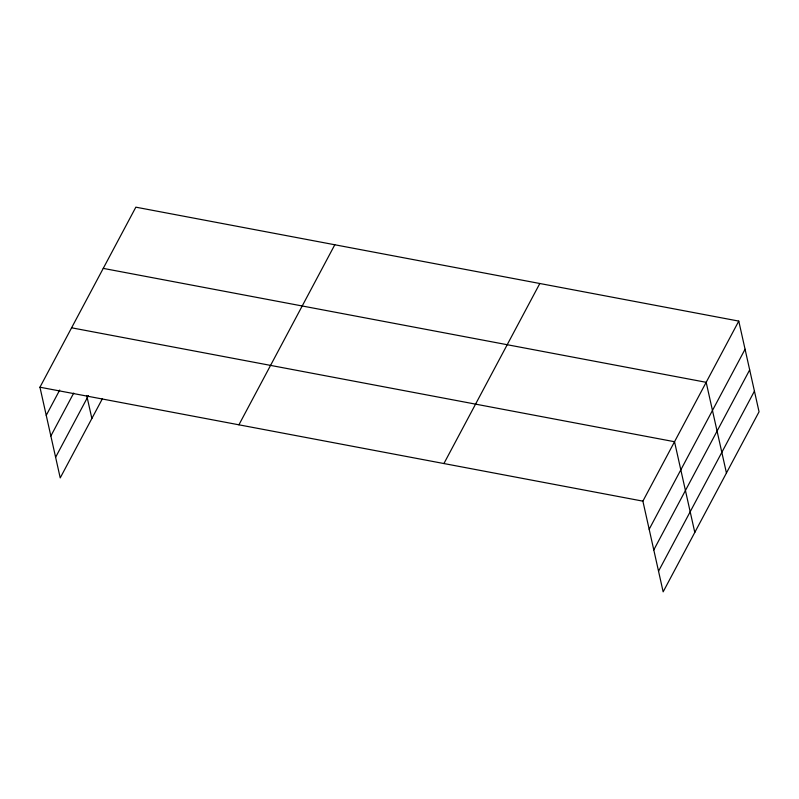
<?xml version="1.0" encoding="UTF-8"?>
<svg xmlns="http://www.w3.org/2000/svg" width="799" height="799" viewBox="0 0 799 799"><rect width="100%" height="100%" fill="white"/><g stroke="black" fill="none" stroke-linecap="round" stroke-linejoin="round"><path stroke-width="1.2" d="M102.412 398.681L60.225 477.902L39.95 387.215L135.85 207.171L738.775 321.098L759.05 411.785L663.15 591.829L642.885 501.143L738.775 321.098M46.242 415.34L59.715 390.042M50.856 435.984L73.708 393.078M55.61 457.258L88.429 395.645M238.921 424.808L334.811 244.764M443.914 463.55L539.814 283.505M649.168 529.278L745.067 349.233M653.782 549.922L749.682 369.877M658.536 571.185L754.436 391.14M103.241 268.384L706.176 382.312L726.441 472.998M71.6 327.8L674.526 441.727L694.8 532.414M39.95 387.215L642.885 501.143M86.721 395.475L91.865 418.486"/></g></svg>
